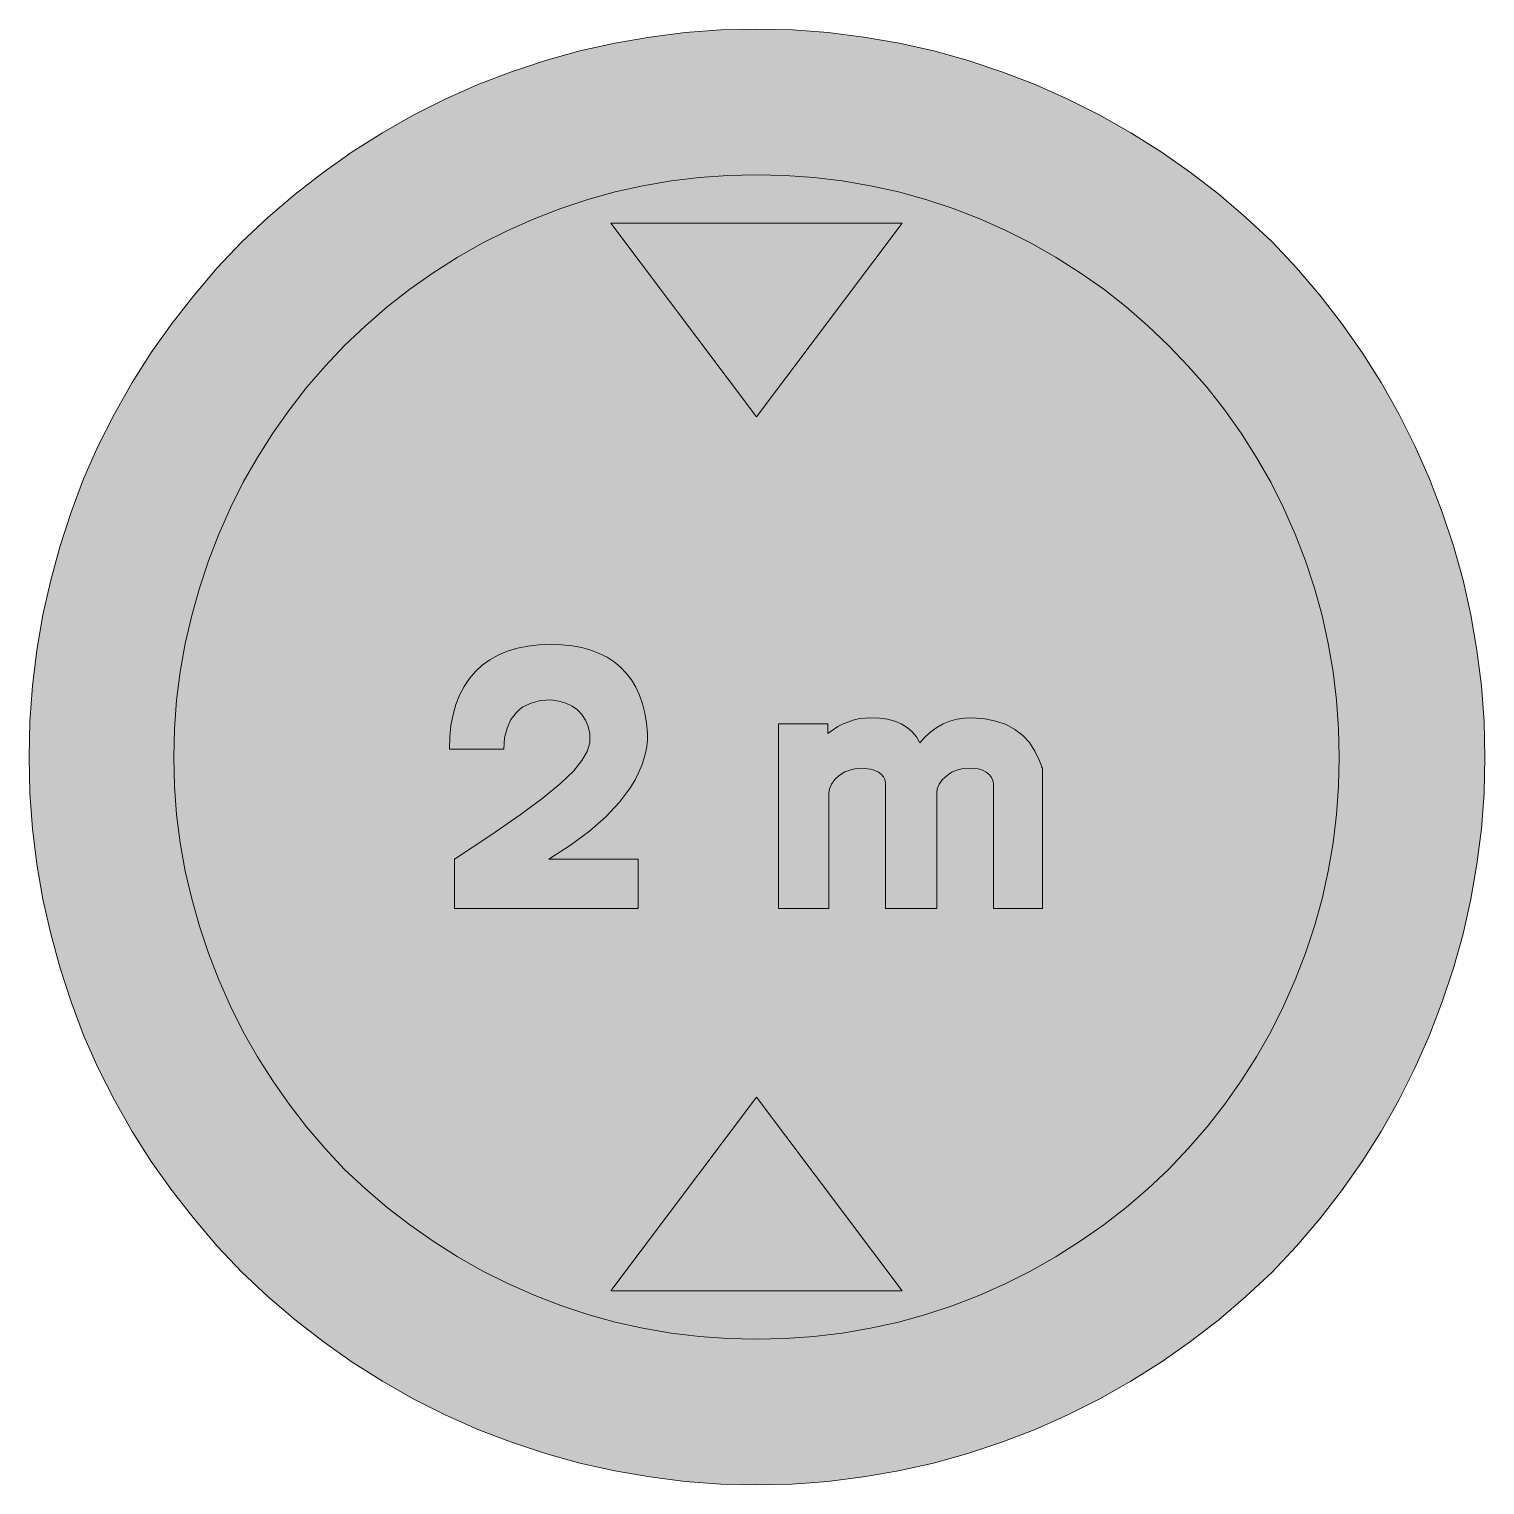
# Model space of a CAD drawing. Header units: metres. Extents: x 160 to 410, y 11 to 261.
import ezdxf

# ---------------------------------------------------------------- set-up
doc = ezdxf.new("R2010")
doc.units = ezdxf.units.M
for name, color, linetype, true_color in [('FILL_BLACK_000000', 7, 'Continuous', 0x000000), ('FILL_RED_FF0000', 7, 'Continuous', 0xff0000), ('FILL_WHITE_FFFFFF', 7, 'Continuous', 0xffffff)]:
    doc.layers.add(name, color=color, linetype=linetype, true_color=true_color)

msp = doc.modelspace()

# ---------------------------------------------------------------- hatches: boundary and pattern name
at = {"layer": 'FILL_BLACK_000000', "true_color": 0x000000}
h = msp.add_hatch(color=7, dxfattribs=at)
h.dxf.hatch_style = 1
h.paths.add_polyline_path([(259.74, 227.7), (309.78, 227.7), (284.76, 194.4), (259.74, 227.7)])
h = msp.add_hatch(color=7, dxfattribs=at)
h.dxf.hatch_style = 1
h.paths.add_polyline_path([(264.42, 118.44), (264.42, 109.98), (232.92, 109.98), (232.92, 118.44), (239.16, 122.55), (244.19, 126.04), (248.15, 128.99), (251.14, 131.47), (253.32, 133.57), (254.79, 135.37), (255.69, 136.96), (256.14, 138.42), (256.14, 140.04), (255.85, 141.25), (255.4, 142.33), (254.79, 143.27), (254.02, 144.07), (253.11, 144.72), (252.04, 145.23), (250.83, 145.59), (249.48, 145.8), (247.67, 145.67), (246.04, 145.26), (244.65, 144.59), (244.05, 144.15), (243.54, 143.64), (242.59, 142.43), (241.92, 140.96), (241.51, 139.26), (241.38, 137.34), (232.02, 137.34), (232.09, 139.44), (232.29, 141.42), (232.64, 143.28), (233.12, 145.01), (233.75, 146.62), (234.53, 148.1), (235.45, 149.45), (236.52, 150.66), (237.67, 151.74), (238.98, 152.68), (240.41, 153.49), (241.99, 154.15), (243.69, 154.67), (245.51, 155.04), (247.44, 155.26), (249.48, 155.34), (251.35, 155.28), (253.12, 155.09), (254.77, 154.78), (256.32, 154.34), (257.76, 153.79), (259.09, 153.11), (260.3, 152.31), (261.4, 151.4), (262.39, 150.37), (263.27, 149.23), (264.03, 147.98), (264.67, 146.61), (265.19, 145.13), (265.59, 143.54), (265.88, 141.84), (266.04, 140.04), (266.04, 138.78), (265.85, 137.4), (265.53, 136.05), (265.11, 134.7), (264.56, 133.37), (263.9, 132.06), (263.12, 130.76), (261.22, 128.21), (258.87, 125.7), (256.07, 123.24), (252.81, 120.82), (249.12, 118.44), (264.42, 118.44)])
h = msp.add_hatch(color=7, dxfattribs=at)
h.dxf.hatch_style = 1
h.paths.add_polyline_path([(320.25, 134.03), (319.32, 133.81), (318.39, 133.42), (317.52, 132.84), (316.71, 132.11), (316.15, 131.31), (315.82, 130.51), (315.72, 129.78), (315.72, 109.98), (306.9, 109.98), (306.9, 131.58), (306.82, 132.1), (306.58, 132.58), (306.21, 133.01), (305.71, 133.38), (305.1, 133.68), (304.39, 133.91), (302.76, 134.1), (301.89, 134.03), (300.94, 133.81), (299.95, 133.42), (298.98, 132.84), (298.24, 132.11), (297.67, 131.31), (297.31, 130.51), (297.18, 129.78), (297.18, 109.98), (288.54, 109.98), (288.54, 141.66), (297, 141.66), (297, 140.04), (298.73, 141.23), (299.66, 141.69), (300.6, 142.02), (301.54, 142.36), (302.49, 142.58), (304.38, 142.74), (305.87, 142.67), (307.25, 142.47), (308.5, 142.13), (309.62, 141.66), (310.62, 141.05), (311.49, 140.31), (312.23, 139.43), (312.84, 138.42), (313.74, 139.43), (314.7, 140.31), (315.72, 141.05), (316.8, 141.66), (317.95, 142.13), (319.17, 142.47), (320.46, 142.67), (321.84, 142.74), (323.97, 142.56), (325.89, 142.17), (327.62, 141.56), (329.15, 140.74), (330.49, 139.7), (331.64, 138.46), (332.59, 137.01), (333.36, 135.36), (333.72, 134.46), (333.74, 134.21), (333.9, 134.1), (333.9, 133.56), (333.9, 132.84), (333.9, 109.98), (325.44, 109.98), (325.44, 131.4), (325.37, 131.94), (325.15, 132.46), (324.76, 132.94), (324.18, 133.38), (323.58, 133.72), (322.85, 133.94), (321.12, 134.1), (320.25, 134.03)])
h = msp.add_hatch(color=7, dxfattribs=at)
h.dxf.hatch_style = 1
h.paths.add_polyline_path([(309.78, 44.28), (259.74, 44.28), (284.76, 77.58), (309.78, 44.28)])
at = {"layer": 'FILL_RED_FF0000', "true_color": 0xff0000}
h = msp.add_hatch(color=7, dxfattribs=at)
h.dxf.hatch_style = 1
h.paths.add_polyline_path([(409.71, 129.77), (409.26, 123.66), (408.5, 117.6), (407.45, 111.58), (406.11, 105.62), (404.47, 99.73), (402.54, 93.92), (400.32, 88.2), (397.82, 82.54), (395.06, 77.03), (392.05, 71.69), (388.78, 66.51), (385.26, 61.5), (381.51, 56.66), (377.53, 52), (373.32, 47.52), (368.83, 43.31), (364.15, 39.33), (359.29, 35.58), (354.26, 32.06), (349.07, 28.79), (343.73, 25.78), (338.25, 23.02), (332.64, 20.52), (326.91, 18.3), (321.08, 16.37), (315.16, 14.73), (309.17, 13.39), (303.12, 12.34), (297.03, 11.58), (290.9, 11.13), (284.76, 10.98), (278.63, 11.13), (272.52, 11.58), (266.45, 12.34), (260.41, 13.39), (254.43, 14.73), (248.51, 16.37), (242.66, 18.3), (236.88, 20.52), (231.28, 23.02), (225.82, 25.78), (220.51, 28.79), (215.35, 32.06), (210.35, 35.58), (205.52, 39.33), (200.86, 43.31), (196.38, 47.52), (192.16, 52), (188.16, 56.66), (184.38, 61.5), (180.83, 66.51), (177.53, 71.69), (174.48, 77.03), (171.7, 82.54), (169.2, 88.2), (167.04, 93.92), (165.16, 99.73), (163.55, 105.62), (162.22, 111.58), (161.19, 117.6), (160.44, 123.66), (159.99, 129.77), (159.84, 135.9), (159.99, 142.09), (160.44, 148.24), (161.19, 154.34), (162.22, 160.38), (163.55, 166.35), (165.16, 172.25), (167.04, 178.06), (169.2, 183.78), (171.7, 189.44), (174.48, 194.95), (177.53, 200.29), (180.83, 205.47), (184.38, 210.48), (188.16, 215.32), (192.16, 219.98), (196.38, 224.46), (200.86, 228.67), (205.52, 232.65), (210.35, 236.4), (215.35, 239.92), (220.51, 243.19), (225.82, 246.2), (231.28, 248.96), (236.88, 251.46), (242.66, 253.68), (248.51, 255.61), (254.43, 257.25), (260.41, 258.59), (266.45, 259.64), (272.52, 260.4), (278.63, 260.85), (284.76, 261), (290.95, 260.85), (297.1, 260.4), (303.2, 259.64), (309.24, 258.59), (315.21, 257.25), (321.11, 255.61), (326.92, 253.68), (332.64, 251.46), (338.25, 248.96), (343.73, 246.2), (349.07, 243.19), (354.26, 239.92), (359.29, 236.4), (364.15, 232.65), (368.83, 228.67), (373.32, 224.46), (377.53, 219.98), (381.51, 215.32), (385.26, 210.48), (388.78, 205.47), (392.05, 200.29), (395.06, 194.95), (397.82, 189.44), (400.32, 183.78), (402.54, 178.06), (404.47, 172.25), (406.11, 166.35), (407.45, 160.38), (408.5, 154.34), (409.26, 148.24), (409.71, 142.09), (409.86, 135.9), (409.71, 129.77)])
at = {"layer": 'FILL_WHITE_FFFFFF', "true_color": 0xffffff}
h = msp.add_hatch(color=7, dxfattribs=at)
h.dxf.hatch_style = 1
h.paths.add_polyline_path([(384.72, 130.98), (384.37, 126.09), (383.78, 121.23), (382.95, 116.41), (381.89, 111.65), (380.59, 106.94), (379.05, 102.3), (377.28, 97.74), (375.28, 93.21), (373.07, 88.8), (370.64, 84.52), (368.01, 80.37), (365.18, 76.35), (362.14, 72.48), (358.92, 68.75), (355.5, 65.16), (351.97, 61.8), (348.26, 58.62), (344.39, 55.62), (340.38, 52.81), (336.23, 50.19), (331.96, 47.77), (327.58, 45.56), (323.1, 43.56), (318.53, 41.79), (313.87, 40.25), (309.13, 38.95), (304.33, 37.89), (299.49, 37.06), (294.6, 36.47), (289.69, 36.12), (284.76, 36), (279.84, 36.12), (274.95, 36.47), (270.09, 37.06), (265.27, 37.89), (260.51, 38.95), (255.8, 40.25), (251.16, 41.79), (246.6, 43.56), (242.07, 45.56), (237.66, 47.77), (233.38, 50.19), (229.23, 52.81), (225.21, 55.62), (221.34, 58.62), (217.61, 61.8), (214.02, 65.16), (210.66, 68.75), (207.48, 72.48), (204.48, 76.35), (201.67, 80.37), (199.05, 84.52), (196.63, 88.8), (194.42, 93.21), (192.42, 97.74), (190.64, 102.3), (189.08, 106.94), (187.76, 111.65), (186.66, 116.41), (185.8, 121.23), (185.18, 126.09), (184.81, 130.98), (184.68, 135.9), (184.81, 140.83), (185.18, 145.74), (185.8, 150.63), (186.66, 155.47), (187.76, 160.27), (189.08, 165.01), (190.64, 169.67), (192.42, 174.24), (194.42, 178.77), (196.63, 183.18), (199.05, 187.45), (201.67, 191.59), (204.48, 195.58), (207.48, 199.43), (210.66, 203.11), (214.02, 206.64), (217.61, 210.06), (221.34, 213.28), (225.21, 216.32), (229.23, 219.15), (233.38, 221.78), (237.66, 224.21), (242.07, 226.42), (246.6, 228.42), (251.16, 230.19), (255.8, 231.73), (260.51, 233.03), (265.27, 234.09), (270.09, 234.92), (274.95, 235.51), (279.84, 235.86), (284.76, 235.98), (289.69, 235.86), (294.6, 235.51), (299.49, 234.92), (304.33, 234.09), (309.13, 233.03), (313.87, 231.73), (318.53, 230.19), (323.1, 228.42), (327.58, 226.42), (331.96, 224.21), (336.23, 221.78), (340.38, 219.15), (344.39, 216.32), (348.26, 213.28), (351.97, 210.06), (355.5, 206.64), (358.92, 203.11), (362.14, 199.43), (365.18, 195.58), (368.01, 191.59), (370.64, 187.45), (373.07, 183.18), (375.28, 178.77), (377.28, 174.24), (379.05, 169.67), (380.59, 165.01), (381.89, 160.27), (382.95, 155.47), (383.78, 150.63), (384.37, 145.74), (384.72, 140.83), (384.84, 135.9), (384.72, 130.98)])

# ---------------------------------------------------------------- linework, layer by layer
at = {"layer": 'FILL_BLACK_000000', "lineweight": 0, "true_color": 0x000000}
for points in [[(259.74, 227.7), (309.78, 227.7), (284.76, 194.4)], [(264.42, 118.44), (264.42, 109.98), (232.92, 109.98), (232.92, 118.44), (239.16, 122.55), (244.19, 126.04), (248.15, 128.99), (251.14, 131.47), (253.32, 133.57), (254.79, 135.37), (255.69, 136.96), (256.14, 138.42), (256.14, 140.04), (255.85, 141.25), (255.4, 142.33), (254.79, 143.27), (254.02, 144.07), (253.11, 144.72), (252.04, 145.23), (250.83, 145.59), (249.48, 145.8), (247.67, 145.67), (246.04, 145.26), (244.65, 144.59), (244.05, 144.15), (243.54, 143.64), (242.59, 142.43), (241.92, 140.96), (241.51, 139.26), (241.38, 137.34), (232.02, 137.34), (232.09, 139.44), (232.29, 141.42), (232.64, 143.28), (233.12, 145.01), (233.75, 146.62), (234.53, 148.1), (235.45, 149.45), (236.52, 150.66), (237.67, 151.74), (238.98, 152.68), (240.41, 153.49), (241.99, 154.15), (243.69, 154.67), (245.51, 155.04), (247.44, 155.26), (249.48, 155.34), (251.35, 155.28), (253.12, 155.09), (254.77, 154.78), (256.32, 154.34), (257.76, 153.79), (259.09, 153.11), (260.3, 152.31), (261.4, 151.4), (262.39, 150.37), (263.27, 149.23), (264.03, 147.98), (264.67, 146.61), (265.19, 145.13), (265.59, 143.54), (265.88, 141.84), (266.04, 140.04), (266.04, 138.78), (265.85, 137.4), (265.53, 136.05), (265.11, 134.7), (264.56, 133.37), (263.9, 132.06), (263.12, 130.76), (261.22, 128.21), (258.87, 125.7), (256.07, 123.24), (252.81, 120.82), (249.12, 118.44)], [(320.25, 134.03), (319.32, 133.81), (318.39, 133.42), (317.52, 132.84), (316.71, 132.11), (316.15, 131.31), (315.82, 130.51), (315.72, 129.78), (315.72, 109.98), (306.9, 109.98), (306.9, 131.58), (306.82, 132.1), (306.58, 132.58), (306.21, 133.01), (305.71, 133.38), (305.1, 133.68), (304.39, 133.91), (302.76, 134.1), (301.89, 134.03), (300.94, 133.81), (299.95, 133.42), (298.98, 132.84), (298.24, 132.11), (297.67, 131.31), (297.31, 130.51), (297.18, 129.78), (297.18, 109.98), (288.54, 109.98), (288.54, 141.66), (297, 141.66), (297, 140.04), (298.73, 141.23), (299.66, 141.69), (300.6, 142.02), (301.54, 142.36), (302.49, 142.58), (304.38, 142.74), (305.87, 142.67), (307.25, 142.47), (308.5, 142.13), (309.62, 141.66), (310.62, 141.05), (311.49, 140.31), (312.23, 139.43), (312.84, 138.42), (313.74, 139.43), (314.7, 140.31), (315.72, 141.05), (316.8, 141.66), (317.95, 142.13), (319.17, 142.47), (320.46, 142.67), (321.84, 142.74), (323.97, 142.56), (325.89, 142.17), (327.62, 141.56), (329.15, 140.74), (330.49, 139.7), (331.64, 138.46), (332.59, 137.01), (333.36, 135.36), (333.72, 134.46), (333.74, 134.21), (333.9, 134.1), (333.9, 133.56), (333.9, 132.84), (333.9, 109.98), (325.44, 109.98), (325.44, 131.4), (325.37, 131.94), (325.15, 132.46), (324.76, 132.94), (324.18, 133.38), (323.58, 133.72), (322.85, 133.94), (321.12, 134.1)], [(309.78, 44.28), (259.74, 44.28), (284.76, 77.58)]]:
    msp.add_lwpolyline(points, close=True, dxfattribs=at)
at = {"layer": 'FILL_RED_FF0000', "lineweight": 0, "true_color": 0xff0000}
msp.add_lwpolyline([(409.71, 129.77), (409.26, 123.66), (408.5, 117.6), (407.45, 111.58), (406.11, 105.62), (404.47, 99.73), (402.54, 93.92), (400.32, 88.2), (397.82, 82.54), (395.06, 77.03), (392.05, 71.69), (388.78, 66.51), (385.26, 61.5), (381.51, 56.66), (377.53, 52), (373.32, 47.52), (368.83, 43.31), (364.15, 39.33), (359.29, 35.58), (354.26, 32.06), (349.07, 28.79), (343.73, 25.78), (338.25, 23.02), (332.64, 20.52), (326.91, 18.3), (321.08, 16.37), (315.16, 14.73), (309.17, 13.39), (303.12, 12.34), (297.03, 11.58), (290.9, 11.13), (284.76, 10.98), (278.63, 11.13), (272.52, 11.58), (266.45, 12.34), (260.41, 13.39), (254.43, 14.73), (248.51, 16.37), (242.66, 18.3), (236.88, 20.52), (231.28, 23.02), (225.82, 25.78), (220.51, 28.79), (215.35, 32.06), (210.35, 35.58), (205.52, 39.33), (200.86, 43.31), (196.38, 47.52), (192.16, 52), (188.16, 56.66), (184.38, 61.5), (180.83, 66.51), (177.53, 71.69), (174.48, 77.03), (171.7, 82.54), (169.2, 88.2), (167.04, 93.92), (165.16, 99.73), (163.55, 105.62), (162.22, 111.58), (161.19, 117.6), (160.44, 123.66), (159.99, 129.77), (159.84, 135.9), (159.99, 142.09), (160.44, 148.24), (161.19, 154.34), (162.22, 160.38), (163.55, 166.35), (165.16, 172.25), (167.04, 178.06), (169.2, 183.78), (171.7, 189.44), (174.48, 194.95), (177.53, 200.29), (180.83, 205.47), (184.38, 210.48), (188.16, 215.32), (192.16, 219.98), (196.38, 224.46), (200.86, 228.67), (205.52, 232.65), (210.35, 236.4), (215.35, 239.92), (220.51, 243.19), (225.82, 246.2), (231.28, 248.96), (236.88, 251.46), (242.66, 253.68), (248.51, 255.61), (254.43, 257.25), (260.41, 258.59), (266.45, 259.64), (272.52, 260.4), (278.63, 260.85), (284.76, 261), (290.95, 260.85), (297.1, 260.4), (303.2, 259.64), (309.24, 258.59), (315.21, 257.25), (321.11, 255.61), (326.92, 253.68), (332.64, 251.46), (338.25, 248.96), (343.73, 246.2), (349.07, 243.19), (354.26, 239.92), (359.29, 236.4), (364.15, 232.65), (368.83, 228.67), (373.32, 224.46), (377.53, 219.98), (381.51, 215.32), (385.26, 210.48), (388.78, 205.47), (392.05, 200.29), (395.06, 194.95), (397.82, 189.44), (400.32, 183.78), (402.54, 178.06), (404.47, 172.25), (406.11, 166.35), (407.45, 160.38), (408.5, 154.34), (409.26, 148.24), (409.71, 142.09), (409.86, 135.9)], close=True, dxfattribs=at)
at = {"layer": 'FILL_WHITE_FFFFFF', "lineweight": 0, "true_color": 0xff0000}
msp.add_lwpolyline([(384.72, 130.98), (384.37, 126.09), (383.78, 121.23), (382.95, 116.41), (381.89, 111.65), (380.59, 106.94), (379.05, 102.3), (377.28, 97.74), (375.28, 93.21), (373.07, 88.8), (370.64, 84.52), (368.01, 80.37), (365.18, 76.35), (362.14, 72.48), (358.92, 68.75), (355.5, 65.16), (351.97, 61.8), (348.26, 58.62), (344.39, 55.62), (340.38, 52.81), (336.23, 50.19), (331.96, 47.77), (327.58, 45.56), (323.1, 43.56), (318.53, 41.79), (313.87, 40.25), (309.13, 38.95), (304.33, 37.89), (299.49, 37.06), (294.6, 36.47), (289.69, 36.12), (284.76, 36), (279.84, 36.12), (274.95, 36.47), (270.09, 37.06), (265.27, 37.89), (260.51, 38.95), (255.8, 40.25), (251.16, 41.79), (246.6, 43.56), (242.07, 45.56), (237.66, 47.77), (233.38, 50.19), (229.23, 52.81), (225.21, 55.62), (221.34, 58.62), (217.61, 61.8), (214.02, 65.16), (210.66, 68.75), (207.48, 72.48), (204.48, 76.35), (201.67, 80.37), (199.05, 84.52), (196.63, 88.8), (194.42, 93.21), (192.42, 97.74), (190.64, 102.3), (189.08, 106.94), (187.76, 111.65), (186.66, 116.41), (185.8, 121.23), (185.18, 126.09), (184.81, 130.98), (184.68, 135.9), (184.81, 140.83), (185.18, 145.74), (185.8, 150.63), (186.66, 155.47), (187.76, 160.27), (189.08, 165.01), (190.64, 169.67), (192.42, 174.24), (194.42, 178.77), (196.63, 183.18), (199.05, 187.45), (201.67, 191.59), (204.48, 195.58), (207.48, 199.43), (210.66, 203.11), (214.02, 206.64), (217.61, 210.06), (221.34, 213.28), (225.21, 216.32), (229.23, 219.15), (233.38, 221.78), (237.66, 224.21), (242.07, 226.42), (246.6, 228.42), (251.16, 230.19), (255.8, 231.73), (260.51, 233.03), (265.27, 234.09), (270.09, 234.92), (274.95, 235.51), (279.84, 235.86), (284.76, 235.98), (289.69, 235.86), (294.6, 235.51), (299.49, 234.92), (304.33, 234.09), (309.13, 233.03), (313.87, 231.73), (318.53, 230.19), (323.1, 228.42), (327.58, 226.42), (331.96, 224.21), (336.23, 221.78), (340.38, 219.15), (344.39, 216.32), (348.26, 213.28), (351.97, 210.06), (355.5, 206.64), (358.92, 203.11), (362.14, 199.43), (365.18, 195.58), (368.01, 191.59), (370.64, 187.45), (373.07, 183.18), (375.28, 178.77), (377.28, 174.24), (379.05, 169.67), (380.59, 165.01), (381.89, 160.27), (382.95, 155.47), (383.78, 150.63), (384.37, 145.74), (384.72, 140.83), (384.84, 135.9)], close=True, dxfattribs=at)

doc.saveas('drawing.dxf')
